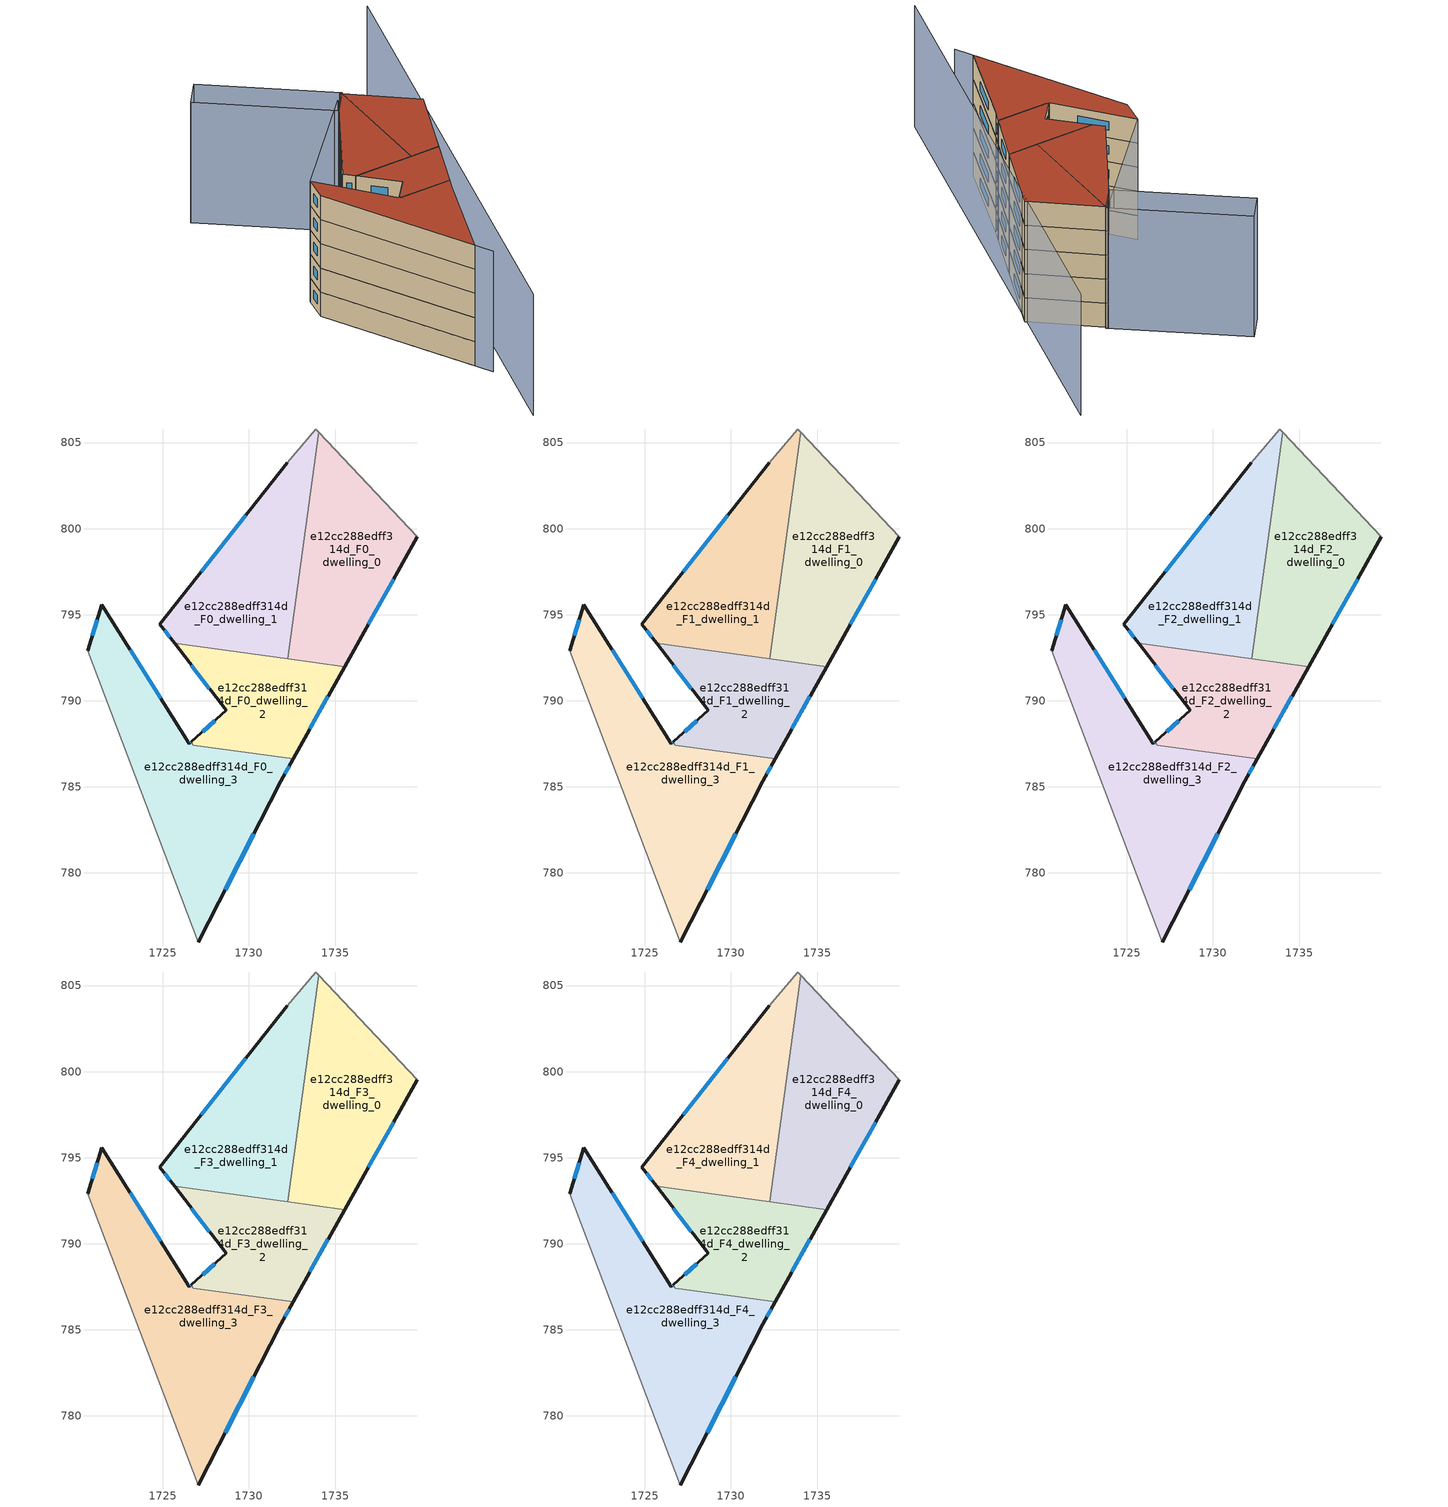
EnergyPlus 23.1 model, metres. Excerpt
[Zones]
e12cc288edff314d_F0_dwelling_0
 floor ground (EU_floor_Construction): 1734.06,805.6 1739.77,799.52 1735.56,791.99 1732.26,792.44 z0
 wall outside (EU_wall_Construction): 1735.56,791.99 1739.77,799.52 z0:3
 wall adiabatic (EU_wall_Construction): 1739.77,799.52 1734.06,805.6 z0:3
 wall to e12cc288edff314d_F0_dwelling_2 (EU_wall_Construction): 1732.26,792.44 1735.56,791.99 z0:3
 wall to e12cc288edff314d_F0_dwelling_1 (EU_wall_Construction): 1734.06,805.6 1732.26,792.44 z0:3
 window (EU_Window_Construction): 1736.93,794.44 1738.4,797.07 z0.98:2.02
e12cc288edff314d_F0_dwelling_1
 floor ground (EU_floor_Construction): 1733.89,805.79 1734.06,805.6 1732.26,792.44 1725.68,793.34 1724.82,794.45 1732.21,803.82 z0
 wall outside (EU_wall_Construction): 1732.21,803.82 1724.82,794.45 1725.68,793.34 z0:3
 wall adiabatic (EU_wall_Construction): 1734.06,805.6 1733.89,805.79 1732.21,803.82 z0:3
 wall to e12cc288edff314d_F0_dwelling_2 (EU_wall_Construction): 1725.68,793.34 1732.26,792.44 z0:3
 window (EU_Window_Construction): 1725.1,794.09 1725.4,793.7 / 1729.81,800.77 1727.22,797.5 z0.98:2.02
e12cc288edff314d_F0_dwelling_2
 floor ground (EU_floor_Construction): 1735.56,791.99 1732.57,786.63 1726.78,787.42 1726.65,787.61 1728.67,789.44 1725.68,793.34 z0
 wall outside (EU_wall_Construction): 1732.57,786.63 1735.56,791.99 / 1725.68,793.34 1728.67,789.44 1726.65,787.61 z0:3
 wall to e12cc288edff314d_F0_dwelling_3 (EU_wall_Construction): 1726.65,787.61 1726.78,787.42 1732.57,786.63 z0:3
 window (EU_Window_Construction): 1733.55,788.37 1734.59,790.25 / 1728.02,788.85 1727.31,788.21 / 1726.65,792.07 1727.7,790.71 z0.98:2.02
e12cc288edff314d_F0_dwelling_3
 floor ground (EU_floor_Construction): 1732.57,786.63 1731.84,785.32 1727.06,775.98 1720.64,792.9 1721.46,795.57 1726.54,787.51 1726.65,787.61 1726.78,787.42 z0
 wall outside (EU_wall_Construction): 1726.65,787.61 1726.54,787.51 1721.46,795.57 1720.64,792.9 / 1727.06,775.98 1731.84,785.32 1732.57,786.63 z0:3
 wall adiabatic (EU_wall_Construction): 1720.64,792.9 1727.06,775.98 z0:3
 window (EU_Window_Construction): 1721.19,794.7 1720.91,793.77 / 1724.89,790.13 1723.11,792.95 / 1726.62,787.58 1726.58,787.54 / 1732.08,785.75 1732.33,786.2 / 1728.62,779.02 1730.29,782.28 z0.98:2.02
e12cc288edff314d_F1_dwelling_0
 floor to e12cc288edff314d_F0_dwelling_0 (EU_floor_Construction): 1734.06,805.6 1739.77,799.52 1735.56,791.99 1732.26,792.44 z3
 wall outside (EU_wall_Construction): 1735.56,791.99 1739.77,799.52 z3:6
 wall adiabatic (EU_wall_Construction): 1739.77,799.52 1734.06,805.6 z3:6
 wall to e12cc288edff314d_F1_dwelling_2 (EU_wall_Construction): 1732.26,792.44 1735.56,791.99 z3:6
 wall to e12cc288edff314d_F1_dwelling_1 (EU_wall_Construction): 1734.06,805.6 1732.26,792.44 z3:6
 window (EU_Window_Construction): 1736.93,794.44 1738.4,797.07 z3.98:5.02
e12cc288edff314d_F1_dwelling_1
 floor to e12cc288edff314d_F0_dwelling_1 (EU_floor_Construction): 1733.88,805.79 1734.06,805.6 1732.26,792.44 1725.68,793.34 1724.82,794.45 1732.21,803.82 z3
 wall outside (EU_wall_Construction): 1732.21,803.82 1724.82,794.45 1725.68,793.34 z3:6
 wall adiabatic (EU_wall_Construction): 1734.06,805.6 1733.89,805.79 1732.21,803.82 z3:6
 wall to e12cc288edff314d_F1_dwelling_2 (EU_wall_Construction): 1725.68,793.34 1732.26,792.44 z3:6
 window (EU_Window_Construction): 1725.1,794.09 1725.4,793.7 / 1729.81,800.77 1727.22,797.5 z3.98:5.02
e12cc288edff314d_F1_dwelling_2
 floor to e12cc288edff314d_F0_dwelling_2 (EU_floor_Construction): 1735.56,791.99 1732.57,786.63 1726.78,787.42 1726.65,787.61 1728.67,789.44 1725.68,793.34 z3
 wall outside (EU_wall_Construction): 1732.57,786.63 1735.56,791.99 / 1725.68,793.34 1728.67,789.44 1726.65,787.61 z3:6
 wall to e12cc288edff314d_F1_dwelling_3 (EU_wall_Construction): 1726.65,787.61 1726.78,787.42 1732.57,786.63 z3:6
 window (EU_Window_Construction): 1733.55,788.37 1734.59,790.25 / 1728.02,788.85 1727.31,788.21 / 1726.65,792.07 1727.7,790.71 z3.98:5.02
e12cc288edff314d_F1_dwelling_3
 floor to e12cc288edff314d_F0_dwelling_3 (EU_floor_Construction): 1732.57,786.63 1731.84,785.32 1727.06,775.98 1720.64,792.9 1721.46,795.57 1726.54,787.51 1726.65,787.61 1726.78,787.42 z3
 wall outside (EU_wall_Construction): 1726.65,787.61 1726.54,787.51 1721.46,795.57 1720.64,792.9 / 1727.06,775.98 1731.84,785.32 1732.57,786.63 z3:6
 wall adiabatic (EU_wall_Construction): 1720.64,792.9 1727.06,775.98 z3:6
 window (EU_Window_Construction): 1721.19,794.7 1720.91,793.77 / 1724.89,790.13 1723.11,792.95 / 1726.62,787.58 1726.58,787.54 / 1732.08,785.75 1732.33,786.2 / 1728.62,779.02 1730.29,782.28 z3.98:5.02
e12cc288edff314d_F2_dwelling_0
 floor to e12cc288edff314d_F1_dwelling_0 (EU_floor_Construction): 1734.06,805.6 1739.77,799.52 1735.56,791.99 1732.26,792.44 z6
 wall outside (EU_wall_Construction): 1735.56,791.99 1739.77,799.52 z6:9
 wall adiabatic (EU_wall_Construction): 1739.77,799.52 1734.06,805.6 z6:9
 wall to e12cc288edff314d_F2_dwelling_2 (EU_wall_Construction): 1732.26,792.44 1735.56,791.99 z6:9
 wall to e12cc288edff314d_F2_dwelling_1 (EU_wall_Construction): 1734.06,805.6 1732.26,792.44 z6:9
 window (EU_Window_Construction): 1736.93,794.44 1738.4,797.07 z6.98:8.02
e12cc288edff314d_F2_dwelling_1
 floor to e12cc288edff314d_F1_dwelling_1 (EU_floor_Construction): 1733.88,805.79 1734.06,805.6 1732.26,792.44 1725.68,793.34 1724.82,794.45 1732.21,803.82 z6
 wall outside (EU_wall_Construction): 1732.21,803.82 1724.82,794.45 1725.68,793.34 z6:9
 wall adiabatic (EU_wall_Construction): 1734.06,805.6 1733.89,805.79 1732.21,803.82 z6:9
 wall to e12cc288edff314d_F2_dwelling_2 (EU_wall_Construction): 1725.68,793.34 1732.26,792.44 z6:9
 window (EU_Window_Construction): 1725.1,794.09 1725.4,793.7 / 1729.81,800.77 1727.22,797.5 z6.98:8.02
e12cc288edff314d_F2_dwelling_2
 floor to e12cc288edff314d_F1_dwelling_2 (EU_floor_Construction): 1735.56,791.99 1732.57,786.63 1726.78,787.42 1726.65,787.61 1728.67,789.44 1725.68,793.34 z6
 wall outside (EU_wall_Construction): 1732.57,786.63 1735.56,791.99 / 1725.68,793.34 1728.67,789.44 1726.65,787.61 z6:9
 wall to e12cc288edff314d_F2_dwelling_3 (EU_wall_Construction): 1726.65,787.61 1726.78,787.42 1732.57,786.63 z6:9
 window (EU_Window_Construction): 1733.55,788.37 1734.59,790.25 / 1728.02,788.85 1727.31,788.21 / 1726.65,792.07 1727.7,790.71 z6.98:8.02
e12cc288edff314d_F2_dwelling_3
 floor to e12cc288edff314d_F1_dwelling_3 (EU_floor_Construction): 1732.57,786.63 1731.84,785.32 1727.06,775.98 1720.64,792.9 1721.46,795.57 1726.54,787.51 1726.65,787.61 1726.78,787.42 z6
 wall outside (EU_wall_Construction): 1726.65,787.61 1726.54,787.51 1721.46,795.57 1720.64,792.9 / 1727.06,775.98 1731.84,785.32 1732.57,786.63 z6:9
 wall adiabatic (EU_wall_Construction): 1720.64,792.9 1727.06,775.98 z6:9
 window (EU_Window_Construction): 1721.19,794.7 1720.91,793.77 / 1724.89,790.13 1723.11,792.95 / 1726.62,787.58 1726.58,787.54 / 1732.08,785.75 1732.33,786.2 / 1728.62,779.02 1730.29,782.28 z6.98:8.02
e12cc288edff314d_F3_dwelling_0
 floor to e12cc288edff314d_F2_dwelling_0 (EU_floor_Construction): 1734.06,805.6 1739.77,799.52 1735.56,791.99 1732.26,792.44 z9
 wall outside (EU_wall_Construction): 1735.56,791.99 1739.77,799.52 z9:12
 wall adiabatic (EU_wall_Construction): 1739.77,799.52 1734.06,805.6 z9:12
 wall to e12cc288edff314d_F3_dwelling_2 (EU_wall_Construction): 1732.26,792.44 1735.56,791.99 z9:12
 wall to e12cc288edff314d_F3_dwelling_1 (EU_wall_Construction): 1734.06,805.6 1732.26,792.44 z9:12
 window (EU_Window_Construction): 1736.93,794.44 1738.4,797.07 z9.98:11.02
e12cc288edff314d_F3_dwelling_1
 floor to e12cc288edff314d_F2_dwelling_1 (EU_floor_Construction): 1733.88,805.79 1734.06,805.6 1732.26,792.44 1725.68,793.34 1724.82,794.45 1732.21,803.82 z9
 wall outside (EU_wall_Construction): 1732.21,803.82 1724.82,794.45 1725.68,793.34 z9:12
 wall adiabatic (EU_wall_Construction): 1734.06,805.6 1733.89,805.79 1732.21,803.82 z9:12
 wall to e12cc288edff314d_F3_dwelling_2 (EU_wall_Construction): 1725.68,793.34 1732.26,792.44 z9:12
 window (EU_Window_Construction): 1725.1,794.09 1725.4,793.7 / 1729.81,800.77 1727.22,797.5 z9.98:11.02
e12cc288edff314d_F3_dwelling_2
 floor to e12cc288edff314d_F2_dwelling_2 (EU_floor_Construction): 1735.56,791.99 1732.57,786.63 1726.78,787.42 1726.65,787.61 1728.67,789.44 1725.68,793.34 z9
 wall outside (EU_wall_Construction): 1732.57,786.63 1735.56,791.99 / 1725.68,793.34 1728.67,789.44 1726.65,787.61 z9:12
 wall to e12cc288edff314d_F3_dwelling_3 (EU_wall_Construction): 1726.65,787.61 1726.78,787.42 1732.57,786.63 z9:12
 window (EU_Window_Construction): 1733.55,788.37 1734.59,790.25 / 1728.02,788.85 1727.31,788.21 / 1726.65,792.07 1727.7,790.71 z9.98:11.02
e12cc288edff314d_F3_dwelling_3
 floor to e12cc288edff314d_F2_dwelling_3 (EU_floor_Construction): 1732.57,786.63 1731.84,785.32 1727.06,775.98 1720.64,792.9 1721.46,795.57 1726.54,787.51 1726.65,787.61 1726.78,787.42 z9
 wall outside (EU_wall_Construction): 1726.65,787.61 1726.54,787.51 1721.46,795.57 1720.64,792.9 / 1727.06,775.98 1731.84,785.32 1732.57,786.63 z9:12
 wall adiabatic (EU_wall_Construction): 1720.64,792.9 1727.06,775.98 z9:12
 window (EU_Window_Construction): 1721.19,794.7 1720.91,793.77 / 1724.89,790.13 1723.11,792.95 / 1726.62,787.58 1726.58,787.54 / 1732.08,785.75 1732.33,786.2 / 1728.62,779.02 1730.29,782.28 z9.98:11.02
e12cc288edff314d_F4_dwelling_0
 floor to e12cc288edff314d_F3_dwelling_0 (EU_floor_Construction): 1734.06,805.6 1739.77,799.52 1735.56,791.99 1732.26,792.44 z12
 wall outside (EU_wall_Construction): 1735.56,791.99 1739.77,799.52 z12:15
 wall adiabatic (EU_wall_Construction): 1739.77,799.52 1734.06,805.6 z12:15
 wall to e12cc288edff314d_F4_dwelling_2 (EU_wall_Construction): 1732.26,792.44 1735.56,791.99 z12:15
 wall to e12cc288edff314d_F4_dwelling_1 (EU_wall_Construction): 1734.06,805.6 1732.26,792.44 z12:15
 window (EU_Window_Construction): 1736.93,794.44 1738.4,797.07 z12.98:14.02
 roof outside (EU_roof_Construction): 1735.56,791.99 1739.77,799.52 1734.06,805.6 1732.26,792.44 z15
e12cc288edff314d_F4_dwelling_1
 floor to e12cc288edff314d_F3_dwelling_1 (EU_floor_Construction): 1733.88,805.79 1734.06,805.6 1732.26,792.44 1725.68,793.34 1724.82,794.45 1732.21,803.82 z12
 wall outside (EU_wall_Construction): 1732.21,803.82 1724.82,794.45 1725.68,793.34 z12:15
 wall adiabatic (EU_wall_Construction): 1734.06,805.6 1733.89,805.79 1732.21,803.82 z12:15
 wall to e12cc288edff314d_F4_dwelling_2 (EU_wall_Construction): 1725.68,793.34 1732.26,792.44 z12:15
 window (EU_Window_Construction): 1725.1,794.09 1725.4,793.7 / 1729.81,800.77 1727.22,797.5 z12.98:14.02
 roof outside (EU_roof_Construction): 1732.26,792.44 1734.06,805.6 1733.89,805.79 1732.21,803.82 1724.82,794.45 1725.68,793.34 z15
e12cc288edff314d_F4_dwelling_2
 floor to e12cc288edff314d_F3_dwelling_2 (EU_floor_Construction): 1735.56,791.99 1732.57,786.63 1726.78,787.42 1726.65,787.61 1728.67,789.44 1725.68,793.34 z12
 wall outside (EU_wall_Construction): 1732.57,786.63 1735.56,791.99 / 1725.68,793.34 1728.67,789.44 1726.65,787.61 z12:15
 wall to e12cc288edff314d_F4_dwelling_3 (EU_wall_Construction): 1726.65,787.61 1726.78,787.42 1732.57,786.63 z12:15
 window (EU_Window_Construction): 1733.55,788.37 1734.59,790.25 / 1728.02,788.85 1727.31,788.21 / 1726.65,792.07 1727.7,790.71 z12.98:14.02
 roof outside (EU_roof_Construction): 1732.57,786.63 1735.56,791.99 1725.68,793.34 1728.67,789.44 1726.65,787.61 1726.78,787.42 z15
e12cc288edff314d_F4_dwelling_3
 floor to e12cc288edff314d_F3_dwelling_3 (EU_floor_Construction): 1732.57,786.63 1731.84,785.32 1727.06,775.98 1720.64,792.9 1721.46,795.57 1726.54,787.51 1726.65,787.61 1726.78,787.42 z12
 wall outside (EU_wall_Construction): 1726.65,787.61 1726.54,787.51 1721.46,795.57 1720.64,792.9 / 1727.06,775.98 1731.84,785.32 1732.57,786.63 z12:15
 wall adiabatic (EU_wall_Construction): 1720.64,792.9 1727.06,775.98 z12:15
 window (EU_Window_Construction): 1721.19,794.7 1720.91,793.77 / 1724.89,790.13 1723.11,792.95 / 1726.62,787.58 1726.58,787.54 / 1732.08,785.75 1732.33,786.2 / 1728.62,779.02 1730.29,782.28 z12.98:14.02
 roof outside (EU_roof_Construction): 1727.06,775.98 1731.84,785.32 1732.57,786.63 1726.78,787.42 1726.65,787.61 1726.54,787.51 1721.46,795.57 1720.64,792.9 z15
shading: 1720.64,792.9 1727.83,773.96 / 1726,765.35 1746.11,816.04 / 1732.96,805 1721.46,795.57 / 1721.16,814.35 1723.45,816.6 / 1723.45,816.6 1734.14,805.72 / 1734.14,805.72 1731.86,803.47 / 1731.86,803.47 1721.16,814.35 z0:15
[Building]
EU S2 Campaign: North Axis=0; Terrain=City; Solar Distribution=FullExterior
[Site:Location]
Bologna: Latitude=44.5; Longitude=11.25; Time Zone=1; Elevation=37
[SizingPeriod:WeatherFileDays]
AnnualSizingPeriod: Begin Month=1; Begin Day of Month=1; End Month=12; End Day of Month=31; Day of Week for Start Day=Monday; Use Weather File Daylight Saving Period=No; Use Weather File Rain and Snow Indicators=No
[MATERIAL]
EU_InternalMass_Material: Roughness=MediumRough; Thickness=0.1; Conductivity=1; Density=1800; Specific Heat=900; Thermal Absorptance=0.9; Solar Absorptance=0.7; Visible Absorptance=0.7
[MATERIAL:NOMASS] Roughness=MediumRough; Thermal Absorptance=0.9; Solar Absorptance=0.7; Visible Absorptance=0.7
Name | Thermal Resistance
EU_wall_NoMass | 0.905828
EU_roof_NoMass | 0.37593
EU_floor_NoMass | 0.67114
[WINDOWMATERIAL:SIMPLEGLAZINGSYSTEM]
EU_Window_SimpleGlazing: UFactor=4.52486; Solar Heat Gain Coefficient=0.85; Visible Transmittance=0.85
[CONSTRUCTION]
EU_wall_Construction: EU_wall_NoMass
EU_roof_Construction: EU_roof_NoMass
EU_floor_Construction: EU_floor_NoMass
EU_Window_Construction: EU_Window_SimpleGlazing
EU_InternalMass_Construction: EU_InternalMass_Material
[ZONE] Type=1; Multiplier=1; Ceiling Height=autocalculate; Floor Area=autocalculate; Part of Total Floor Area=Yes
Name | Volume
e12cc288edff314d_F0_dwelling_0; e12cc288edff314d_F1_dwelling_0; e12cc288edff314d_F2_dwelling_0; e12cc288edff314d_F3_dwelling_0; e12cc288edff314d_F4_dwelling_0 | 169.368
e12cc288edff314d_F0_dwelling_1; e12cc288edff314d_F1_dwelling_1; e12cc288edff314d_F2_dwelling_1; e12cc288edff314d_F3_dwelling_1; e12cc288edff314d_F4_dwelling_1 | 169.345
e12cc288edff314d_F0_dwelling_2 | 116.453
e12cc288edff314d_F1_dwelling_2; e12cc288edff314d_F2_dwelling_2; e12cc288edff314d_F3_dwelling_2; e12cc288edff314d_F4_dwelling_2 | 116.452
e12cc288edff314d_F0_dwelling_3 | 230.408
e12cc288edff314d_F1_dwelling_3; e12cc288edff314d_F2_dwelling_3; e12cc288edff314d_F3_dwelling_3; e12cc288edff314d_F4_dwelling_3 | 230.405
[INTERNALMASS] Construction=EU_InternalMass_Construction
Name | Zone or ZoneList | Surface Area
e12cc288edff314d_F0_dwelling_0_EU_InternalMass | e12cc288edff314d_F0_dwelling_0 | 56.4557
e12cc288edff314d_F0_dwelling_1_EU_InternalMass | e12cc288edff314d_F0_dwelling_1 | 56.4465
e12cc288edff314d_F0_dwelling_2_EU_InternalMass | e12cc288edff314d_F0_dwelling_2 | 38.8175
e12cc288edff314d_F0_dwelling_3_EU_InternalMass | e12cc288edff314d_F0_dwelling_3 | 76.8021
e12cc288edff314d_F1_dwelling_0_EU_InternalMass | e12cc288edff314d_F1_dwelling_0 | 56.4557
e12cc288edff314d_F1_dwelling_1_EU_InternalMass | e12cc288edff314d_F1_dwelling_1 | 56.4465
e12cc288edff314d_F1_dwelling_2_EU_InternalMass | e12cc288edff314d_F1_dwelling_2 | 38.8175
e12cc288edff314d_F1_dwelling_3_EU_InternalMass | e12cc288edff314d_F1_dwelling_3 | 76.8021
e12cc288edff314d_F2_dwelling_0_EU_InternalMass | e12cc288edff314d_F2_dwelling_0 | 56.4557
e12cc288edff314d_F2_dwelling_1_EU_InternalMass | e12cc288edff314d_F2_dwelling_1 | 56.4465
e12cc288edff314d_F2_dwelling_2_EU_InternalMass | e12cc288edff314d_F2_dwelling_2 | 38.8175
e12cc288edff314d_F2_dwelling_3_EU_InternalMass | e12cc288edff314d_F2_dwelling_3 | 76.8021
e12cc288edff314d_F3_dwelling_0_EU_InternalMass | e12cc288edff314d_F3_dwelling_0 | 56.4557
e12cc288edff314d_F3_dwelling_1_EU_InternalMass | e12cc288edff314d_F3_dwelling_1 | 56.4465
e12cc288edff314d_F3_dwelling_2_EU_InternalMass | e12cc288edff314d_F3_dwelling_2 | 38.8175
e12cc288edff314d_F3_dwelling_3_EU_InternalMass | e12cc288edff314d_F3_dwelling_3 | 76.8021
e12cc288edff314d_F4_dwelling_0_EU_InternalMass | e12cc288edff314d_F4_dwelling_0 | 56.4557
e12cc288edff314d_F4_dwelling_1_EU_InternalMass | e12cc288edff314d_F4_dwelling_1 | 56.4465
e12cc288edff314d_F4_dwelling_2_EU_InternalMass | e12cc288edff314d_F4_dwelling_2 | 38.8175
e12cc288edff314d_F4_dwelling_3_EU_InternalMass | e12cc288edff314d_F4_dwelling_3 | 76.8021
[OTHEREQUIPMENT] Fuel Type=Electricity; Design Level Calculation Method=Watts/Area; Power per Zone Floor Area=1; Fraction Latent=0; Fraction Radiant=0; Fraction Lost=0; Carbon Dioxide Generation Rate=0; EndUse Subcategory=EU_Step8_InternalGains
Name | Zone or ZoneList or Space or SpaceList | Schedule
EU_Step8_InternalGain_e12cc288edff314d_F0_dwelling_0_f000 | e12cc288edff314d_F0_dwelling_0 | EU_Step8_GainSchedule_e12cc288edff314d_F0_dwelling_0_f000
EU_Step8_InternalGain_e12cc288edff314d_F0_dwelling_1_f000 | e12cc288edff314d_F0_dwelling_1 | EU_Step8_GainSchedule_e12cc288edff314d_F0_dwelling_1_f000
EU_Step8_InternalGain_e12cc288edff314d_F0_dwelling_2_f000 | e12cc288edff314d_F0_dwelling_2 | EU_Step8_GainSchedule_e12cc288edff314d_F0_dwelling_2_f000
EU_Step8_InternalGain_e12cc288edff314d_F0_dwelling_3_f000 | e12cc288edff314d_F0_dwelling_3 | EU_Step8_GainSchedule_e12cc288edff314d_F0_dwelling_3_f000
EU_Step8_InternalGain_e12cc288edff314d_F1_dwelling_0_f000 | e12cc288edff314d_F1_dwelling_0 | EU_Step8_GainSchedule_e12cc288edff314d_F1_dwelling_0_f000
EU_Step8_InternalGain_e12cc288edff314d_F1_dwelling_1_f000 | e12cc288edff314d_F1_dwelling_1 | EU_Step8_GainSchedule_e12cc288edff314d_F1_dwelling_1_f000
EU_Step8_InternalGain_e12cc288edff314d_F1_dwelling_2_f000 | e12cc288edff314d_F1_dwelling_2 | EU_Step8_GainSchedule_e12cc288edff314d_F1_dwelling_2_f000
EU_Step8_InternalGain_e12cc288edff314d_F1_dwelling_3_f000 | e12cc288edff314d_F1_dwelling_3 | EU_Step8_GainSchedule_e12cc288edff314d_F1_dwelling_3_f000
EU_Step8_InternalGain_e12cc288edff314d_F2_dwelling_0_f000 | e12cc288edff314d_F2_dwelling_0 | EU_Step8_GainSchedule_e12cc288edff314d_F2_dwelling_0_f000
EU_Step8_InternalGain_e12cc288edff314d_F2_dwelling_1_f000 | e12cc288edff314d_F2_dwelling_1 | EU_Step8_GainSchedule_e12cc288edff314d_F2_dwelling_1_f000
EU_Step8_InternalGain_e12cc288edff314d_F2_dwelling_2_f000 | e12cc288edff314d_F2_dwelling_2 | EU_Step8_GainSchedule_e12cc288edff314d_F2_dwelling_2_f000
EU_Step8_InternalGain_e12cc288edff314d_F2_dwelling_3_f000 | e12cc288edff314d_F2_dwelling_3 | EU_Step8_GainSchedule_e12cc288edff314d_F2_dwelling_3_f000
EU_Step8_InternalGain_e12cc288edff314d_F3_dwelling_0_f000 | e12cc288edff314d_F3_dwelling_0 | EU_Step8_GainSchedule_e12cc288edff314d_F3_dwelling_0_f000
EU_Step8_InternalGain_e12cc288edff314d_F3_dwelling_1_f000 | e12cc288edff314d_F3_dwelling_1 | EU_Step8_GainSchedule_e12cc288edff314d_F3_dwelling_1_f000
EU_Step8_InternalGain_e12cc288edff314d_F3_dwelling_2_f000 | e12cc288edff314d_F3_dwelling_2 | EU_Step8_GainSchedule_e12cc288edff314d_F3_dwelling_2_f000
EU_Step8_InternalGain_e12cc288edff314d_F3_dwelling_3_f000 | e12cc288edff314d_F3_dwelling_3 | EU_Step8_GainSchedule_e12cc288edff314d_F3_dwelling_3_f000
EU_Step8_InternalGain_e12cc288edff314d_F4_dwelling_0_f000 | e12cc288edff314d_F4_dwelling_0 | EU_Step8_GainSchedule_e12cc288edff314d_F4_dwelling_0_f000
EU_Step8_InternalGain_e12cc288edff314d_F4_dwelling_1_f000 | e12cc288edff314d_F4_dwelling_1 | EU_Step8_GainSchedule_e12cc288edff314d_F4_dwelling_1_f000
EU_Step8_InternalGain_e12cc288edff314d_F4_dwelling_2_f000 | e12cc288edff314d_F4_dwelling_2 | EU_Step8_GainSchedule_e12cc288edff314d_F4_dwelling_2_f000
EU_Step8_InternalGain_e12cc288edff314d_F4_dwelling_3_f000 | e12cc288edff314d_F4_dwelling_3 | EU_Step8_GainSchedule_e12cc288edff314d_F4_dwelling_3_f000
[ZONEVENTILATION:DESIGNFLOWRATE] Schedule=EU_AlwaysOn; Design Flow Rate Calculation Method=AirChanges/Hour; Air Changes per Hour=0.73129; Ventilation Type=Natural; Fan Pressure Rise=0; Fan Total Efficiency=1; Constant Term Coefficient=1; Temperature Term Coefficient=0; Velocity Term Coefficient=0; Velocity Squared Term Coefficient=0; Minimum Indoor Temperature=-100; Maximum Indoor Temperature=100; Delta Temperature=-100; Minimum Outdoor Temperature=-100; Maximum Outdoor Temperature=100; Maximum Wind Speed=40
Name | Zone or ZoneList or Space or SpaceList
EU_ConstantAir_e12cc288edff314d_F0_dwelling_0 | e12cc288edff314d_F0_dwelling_0
EU_ConstantAir_e12cc288edff314d_F0_dwelling_1 | e12cc288edff314d_F0_dwelling_1
EU_ConstantAir_e12cc288edff314d_F0_dwelling_2 | e12cc288edff314d_F0_dwelling_2
EU_ConstantAir_e12cc288edff314d_F0_dwelling_3 | e12cc288edff314d_F0_dwelling_3
EU_ConstantAir_e12cc288edff314d_F1_dwelling_0 | e12cc288edff314d_F1_dwelling_0
EU_ConstantAir_e12cc288edff314d_F1_dwelling_1 | e12cc288edff314d_F1_dwelling_1
EU_ConstantAir_e12cc288edff314d_F1_dwelling_2 | e12cc288edff314d_F1_dwelling_2
EU_ConstantAir_e12cc288edff314d_F1_dwelling_3 | e12cc288edff314d_F1_dwelling_3
EU_ConstantAir_e12cc288edff314d_F2_dwelling_0 | e12cc288edff314d_F2_dwelling_0
EU_ConstantAir_e12cc288edff314d_F2_dwelling_1 | e12cc288edff314d_F2_dwelling_1
EU_ConstantAir_e12cc288edff314d_F2_dwelling_2 | e12cc288edff314d_F2_dwelling_2
EU_ConstantAir_e12cc288edff314d_F2_dwelling_3 | e12cc288edff314d_F2_dwelling_3
EU_ConstantAir_e12cc288edff314d_F3_dwelling_0 | e12cc288edff314d_F3_dwelling_0
EU_ConstantAir_e12cc288edff314d_F3_dwelling_1 | e12cc288edff314d_F3_dwelling_1
EU_ConstantAir_e12cc288edff314d_F3_dwelling_2 | e12cc288edff314d_F3_dwelling_2
EU_ConstantAir_e12cc288edff314d_F3_dwelling_3 | e12cc288edff314d_F3_dwelling_3
EU_ConstantAir_e12cc288edff314d_F4_dwelling_0 | e12cc288edff314d_F4_dwelling_0
EU_ConstantAir_e12cc288edff314d_F4_dwelling_1 | e12cc288edff314d_F4_dwelling_1
EU_ConstantAir_e12cc288edff314d_F4_dwelling_2 | e12cc288edff314d_F4_dwelling_2
EU_ConstantAir_e12cc288edff314d_F4_dwelling_3 | e12cc288edff314d_F4_dwelling_3
[HVACTEMPLATE:THERMOSTAT] Constant Heating Setpoint=20; Constant Cooling Setpoint=50
EU_HeatOnly_e12cc288edff314d_F0_dwelling_0; EU_HeatOnly_e12cc288edff314d_F0_dwelling_1; EU_HeatOnly_e12cc288edff314d_F0_dwelling_2; EU_HeatOnly_e12cc288edff314d_F0_dwelling_3; EU_HeatOnly_e12cc288edff314d_F1_dwelling_0; EU_HeatOnly_e12cc288edff314d_F1_dwelling_1; EU_HeatOnly_e12cc288edff314d_F1_dwelling_2; EU_HeatOnly_e12cc288edff314d_F1_dwelling_3; EU_HeatOnly_e12cc288edff314d_F2_dwelling_0; EU_HeatOnly_e12cc288edff314d_F2_dwelling_1; EU_HeatOnly_e12cc288edff314d_F2_dwelling_2; EU_HeatOnly_e12cc288edff314d_F2_dwelling_3; EU_HeatOnly_e12cc288edff314d_F3_dwelling_0; EU_HeatOnly_e12cc288edff314d_F3_dwelling_1; EU_HeatOnly_e12cc288edff314d_F3_dwelling_2; EU_HeatOnly_e12cc288edff314d_F3_dwelling_3; EU_HeatOnly_e12cc288edff314d_F4_dwelling_0; EU_HeatOnly_e12cc288edff314d_F4_dwelling_1; EU_HeatOnly_e12cc288edff314d_F4_dwelling_2; EU_HeatOnly_e12cc288edff314d_F4_dwelling_3
[HVACTEMPLATE:ZONE:IDEALLOADSAIRSYSTEM] System Availability Schedule=EU_AlwaysOn; Maximum Heating Supply Air Temperature=50; Minimum Cooling Supply Air Temperature=13; Maximum Heating Supply Air Humidity Ratio=0.0156; Minimum Cooling Supply Air Humidity Ratio=0.0077; Heating Limit=NoLimit; Cooling Limit=NoLimit; Heating Availability Schedule=EU_AlwaysOn; Cooling Availability Schedule=EU_CoolingOff; Dehumidification Control Type=ConstantSensibleHeatRatio; Cooling Sensible Heat Ratio=0.7; Dehumidification Setpoint=60; Humidification Control Type=None; Humidification Setpoint=30; Outdoor Air Method=None; Outdoor Air Flow Rate per Person=0.00944; Outdoor Air Flow Rate per Zone Floor Area=0; Outdoor Air Flow Rate per Zone=0; Demand Controlled Ventilation Type=None; Outdoor Air Economizer Type=NoEconomizer; Heat Recovery Type=None; Sensible Heat Recovery Effectiveness=0.7; Latent Heat Recovery Effectiveness=0.65
Name | Template Thermostat
e12cc288edff314d_F0_dwelling_0 | EU_HeatOnly_e12cc288edff314d_F0_dwelling_0
e12cc288edff314d_F0_dwelling_1 | EU_HeatOnly_e12cc288edff314d_F0_dwelling_1
e12cc288edff314d_F0_dwelling_2 | EU_HeatOnly_e12cc288edff314d_F0_dwelling_2
e12cc288edff314d_F0_dwelling_3 | EU_HeatOnly_e12cc288edff314d_F0_dwelling_3
e12cc288edff314d_F1_dwelling_0 | EU_HeatOnly_e12cc288edff314d_F1_dwelling_0
e12cc288edff314d_F1_dwelling_1 | EU_HeatOnly_e12cc288edff314d_F1_dwelling_1
e12cc288edff314d_F1_dwelling_2 | EU_HeatOnly_e12cc288edff314d_F1_dwelling_2
e12cc288edff314d_F1_dwelling_3 | EU_HeatOnly_e12cc288edff314d_F1_dwelling_3
e12cc288edff314d_F2_dwelling_0 | EU_HeatOnly_e12cc288edff314d_F2_dwelling_0
e12cc288edff314d_F2_dwelling_1 | EU_HeatOnly_e12cc288edff314d_F2_dwelling_1
e12cc288edff314d_F2_dwelling_2 | EU_HeatOnly_e12cc288edff314d_F2_dwelling_2
e12cc288edff314d_F2_dwelling_3 | EU_HeatOnly_e12cc288edff314d_F2_dwelling_3
e12cc288edff314d_F3_dwelling_0 | EU_HeatOnly_e12cc288edff314d_F3_dwelling_0
e12cc288edff314d_F3_dwelling_1 | EU_HeatOnly_e12cc288edff314d_F3_dwelling_1
e12cc288edff314d_F3_dwelling_2 | EU_HeatOnly_e12cc288edff314d_F3_dwelling_2
e12cc288edff314d_F3_dwelling_3 | EU_HeatOnly_e12cc288edff314d_F3_dwelling_3
e12cc288edff314d_F4_dwelling_0 | EU_HeatOnly_e12cc288edff314d_F4_dwelling_0
e12cc288edff314d_F4_dwelling_1 | EU_HeatOnly_e12cc288edff314d_F4_dwelling_1
e12cc288edff314d_F4_dwelling_2 | EU_HeatOnly_e12cc288edff314d_F4_dwelling_2
e12cc288edff314d_F4_dwelling_3 | EU_HeatOnly_e12cc288edff314d_F4_dwelling_3
[SIZING:ZONE] Zone Cooling Design Supply Air Temperature Input Method=SupplyAirTemperature; Zone Cooling Design Supply Air Temperature=13; Zone Heating Design Supply Air Temperature Input Method=SupplyAirTemperature; Zone Heating Design Supply Air Temperature=50; Zone Cooling Design Supply Air Humidity Ratio=0.008; Zone Heating Design Supply Air Humidity Ratio=0.008; Cooling Design Air Flow Method=DesignDay; Cooling Design Air Flow Rate=0; Cooling Minimum Air Flow per Zone Floor Area=0.000762; Cooling Minimum Air Flow=0; Cooling Minimum Air Flow Fraction=0.2; Heating Design Air Flow Method=DesignDay; Heating Design Air Flow Rate=0; Heating Maximum Air Flow per Zone Floor Area=0.002032; Heating Maximum Air Flow=0.141576; Heating Maximum Air Flow Fraction=0.3; Account for Dedicated Outdoor Air System=No; Dedicated Outdoor Air System Control Strategy=NeutralSupplyAir; Dedicated Outdoor Air Low Setpoint Temperature for Design=autosize; Dedicated Outdoor Air High Setpoint Temperature for Design=autosize; Zone Load Sizing Method=Sensible Load Only No Latent Load; Zone Latent Cooling Design Supply Air Humidity Ratio Input Method=HumidityRatioDifference; Zone Cooling Design Supply Air Humidity Ratio Difference=0.005; Zone Latent Heating Design Supply Air Humidity Ratio Input Method=HumidityRatioDifference; Zone Humidification Design Supply Air Humidity Ratio Difference=0.005
e12cc288edff314d_F0_dwelling_0; e12cc288edff314d_F0_dwelling_1; e12cc288edff314d_F0_dwelling_2; e12cc288edff314d_F0_dwelling_3; e12cc288edff314d_F1_dwelling_0; e12cc288edff314d_F1_dwelling_1; e12cc288edff314d_F1_dwelling_2; e12cc288edff314d_F1_dwelling_3; e12cc288edff314d_F2_dwelling_0; e12cc288edff314d_F2_dwelling_1; e12cc288edff314d_F2_dwelling_2; e12cc288edff314d_F2_dwelling_3; e12cc288edff314d_F3_dwelling_0; e12cc288edff314d_F3_dwelling_1; e12cc288edff314d_F3_dwelling_2; e12cc288edff314d_F3_dwelling_3; e12cc288edff314d_F4_dwelling_0; e12cc288edff314d_F4_dwelling_1; e12cc288edff314d_F4_dwelling_2; e12cc288edff314d_F4_dwelling_3
[SCHEDULE:CONSTANT]
Name | Hourly Value
EU_AlwaysOn | 1
EU_CoolingOff | 0
[SCHEDULE:FILE] Column Number=1; Rows to Skip at Top=0; Number of Hours of Data=8760; Column Separator=Comma; Interpolate to Timestep=No; Minutes per Item=60; Adjust Schedule for Daylight Savings=Yes
Name | File
EU_Step8_GainSchedule_e12cc288edff314d_F0_dwelling_0_f000 | ../../schedules/e12cc288edff314d/e12cc288edff314d_F0_dwelling_0_f000_gain.csv
EU_Step8_GainSchedule_e12cc288edff314d_F0_dwelling_1_f000 | ../../schedules/e12cc288edff314d/e12cc288edff314d_F0_dwelling_1_f000_gain.csv
EU_Step8_GainSchedule_e12cc288edff314d_F0_dwelling_2_f000 | ../../schedules/e12cc288edff314d/e12cc288edff314d_F0_dwelling_2_f000_gain.csv
EU_Step8_GainSchedule_e12cc288edff314d_F0_dwelling_3_f000 | ../../schedules/e12cc288edff314d/e12cc288edff314d_F0_dwelling_3_f000_gain.csv
EU_Step8_GainSchedule_e12cc288edff314d_F1_dwelling_0_f000 | ../../schedules/e12cc288edff314d/e12cc288edff314d_F1_dwelling_0_f000_gain.csv
EU_Step8_GainSchedule_e12cc288edff314d_F1_dwelling_1_f000 | ../../schedules/e12cc288edff314d/e12cc288edff314d_F1_dwelling_1_f000_gain.csv
EU_Step8_GainSchedule_e12cc288edff314d_F1_dwelling_2_f000 | ../../schedules/e12cc288edff314d/e12cc288edff314d_F1_dwelling_2_f000_gain.csv
EU_Step8_GainSchedule_e12cc288edff314d_F1_dwelling_3_f000 | ../../schedules/e12cc288edff314d/e12cc288edff314d_F1_dwelling_3_f000_gain.csv
EU_Step8_GainSchedule_e12cc288edff314d_F2_dwelling_0_f000 | ../../schedules/e12cc288edff314d/e12cc288edff314d_F2_dwelling_0_f000_gain.csv
EU_Step8_GainSchedule_e12cc288edff314d_F2_dwelling_1_f000 | ../../schedules/e12cc288edff314d/e12cc288edff314d_F2_dwelling_1_f000_gain.csv
EU_Step8_GainSchedule_e12cc288edff314d_F2_dwelling_2_f000 | ../../schedules/e12cc288edff314d/e12cc288edff314d_F2_dwelling_2_f000_gain.csv
EU_Step8_GainSchedule_e12cc288edff314d_F2_dwelling_3_f000 | ../../schedules/e12cc288edff314d/e12cc288edff314d_F2_dwelling_3_f000_gain.csv
EU_Step8_GainSchedule_e12cc288edff314d_F3_dwelling_0_f000 | ../../schedules/e12cc288edff314d/e12cc288edff314d_F3_dwelling_0_f000_gain.csv
EU_Step8_GainSchedule_e12cc288edff314d_F3_dwelling_1_f000 | ../../schedules/e12cc288edff314d/e12cc288edff314d_F3_dwelling_1_f000_gain.csv
EU_Step8_GainSchedule_e12cc288edff314d_F3_dwelling_2_f000 | ../../schedules/e12cc288edff314d/e12cc288edff314d_F3_dwelling_2_f000_gain.csv
EU_Step8_GainSchedule_e12cc288edff314d_F3_dwelling_3_f000 | ../../schedules/e12cc288edff314d/e12cc288edff314d_F3_dwelling_3_f000_gain.csv
EU_Step8_GainSchedule_e12cc288edff314d_F4_dwelling_0_f000 | ../../schedules/e12cc288edff314d/e12cc288edff314d_F4_dwelling_0_f000_gain.csv
EU_Step8_GainSchedule_e12cc288edff314d_F4_dwelling_1_f000 | ../../schedules/e12cc288edff314d/e12cc288edff314d_F4_dwelling_1_f000_gain.csv
EU_Step8_GainSchedule_e12cc288edff314d_F4_dwelling_2_f000 | ../../schedules/e12cc288edff314d/e12cc288edff314d_F4_dwelling_2_f000_gain.csv
EU_Step8_GainSchedule_e12cc288edff314d_F4_dwelling_3_f000 | ../../schedules/e12cc288edff314d/e12cc288edff314d_F4_dwelling_3_f000_gain.csv
